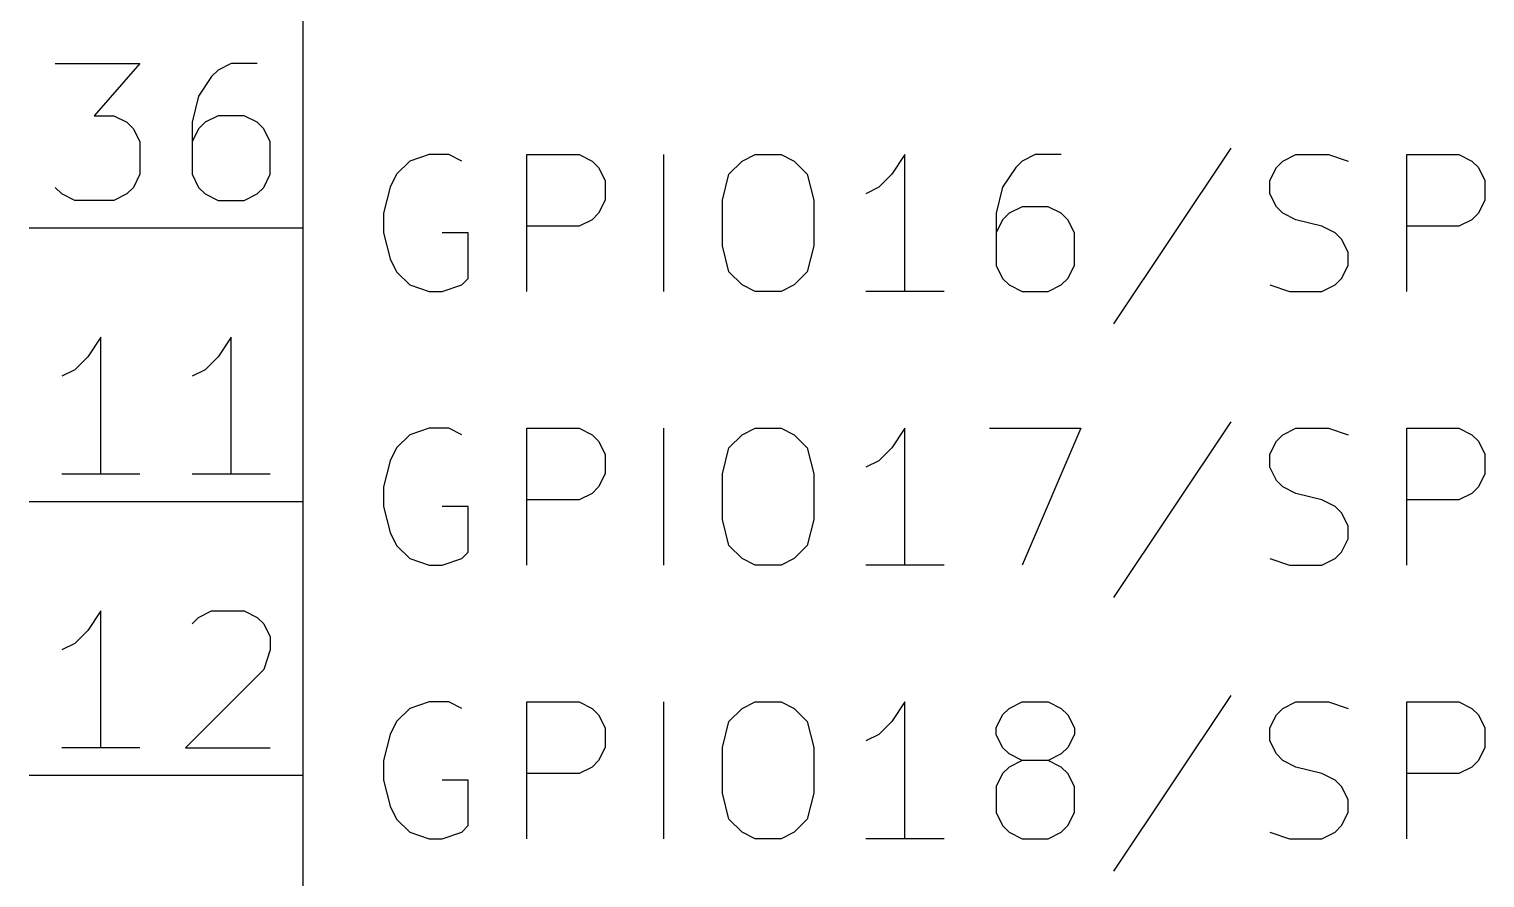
# Model space of a CAD drawing. Extents: x 0.4 to 11.3, y -7.9 to -0.4.
# Drawn here: x 1.45 to 1.982, y -2.887 to -2.577 of the extents above; entities that cross this region are included whole.
import ezdxf

# ---------------------------------------------------------------- set-up
doc = ezdxf.new("R2010")
doc.units = 0
doc.header["$MEASUREMENT"] = 0
for name, color, linetype in [('CYAN2', 4, 'CONTINUOUS'), ('LYELLOW', 51, 'CONTINUOUS'), ('RED2', 1, 'CONTINUOUS'), ('RED3', 11, 'CONTINUOUS')]:
    doc.layers.add(name, color=color, linetype=linetype)

msp = doc.modelspace()

# ---------------------------------------------------------------- linework, layer by layer
at = {"layer": 'CYAN2', "linetype": 'CONTINUOUS'}
for p, q in [((1.88905, -2.62075), (1.84619, -2.68504)), ((1.88905, -2.62075), (1.84619, -2.68504)), ((1.58905, -2.62551), (1.58428, -2.63028)), ((1.58905, -2.62551), (1.58428, -2.63028)), ((1.59619, -2.62313), (1.58905, -2.62551)), ((1.59619, -2.62313), (1.58905, -2.62551)), ((1.60333, -2.62313), (1.59619, -2.62313)), ((1.60333, -2.62313), (1.59619, -2.62313)), ((1.60809, -2.62551), (1.60333, -2.62313)), ((1.60809, -2.62551), (1.60333, -2.62313)), ((1.6319, -2.67313), (1.6319, -2.62313)), ((1.6319, -2.62313), (1.65095, -2.62313)), ((1.6319, -2.67313), (1.6319, -2.62313)), ((1.6319, -2.62313), (1.65095, -2.62313)), ((1.65095, -2.62313), (1.65571, -2.62551)), ((1.65095, -2.62313), (1.65571, -2.62551)), ((1.65571, -2.62551), (1.65809, -2.62789)), ((1.65571, -2.62551), (1.65809, -2.62789)), ((1.6819, -2.67313), (1.6819, -2.62313)), ((1.6819, -2.67313), (1.6819, -2.62313)), ((1.70571, -2.63028), (1.71048, -2.62551)), ((1.70571, -2.63028), (1.71048, -2.62551)), ((1.71048, -2.62551), (1.71524, -2.62313)), ((1.71048, -2.62551), (1.71524, -2.62313)), ((1.71524, -2.62313), (1.72476, -2.62313)), ((1.71524, -2.62313), (1.72476, -2.62313)), ((1.72476, -2.62313), (1.72952, -2.62551)), ((1.72476, -2.62313), (1.72952, -2.62551)), ((1.72952, -2.62551), (1.73428, -2.63028)), ((1.72952, -2.62551), (1.73428, -2.63028)), ((1.77, -2.62313), (1.76524, -2.63028)), ((1.77, -2.62313), (1.76524, -2.63028)), ((1.77, -2.67313), (1.77, -2.62313)), ((1.77, -2.67313), (1.77, -2.62313)), ((1.81286, -2.62551), (1.81048, -2.62789)), ((1.81286, -2.62551), (1.81048, -2.62789)), ((1.81762, -2.62313), (1.81286, -2.62551)), ((1.81762, -2.62313), (1.81286, -2.62551)), ((1.82714, -2.62313), (1.81762, -2.62313)), ((1.82714, -2.62313), (1.81762, -2.62313)), ((1.90571, -2.62789), (1.90809, -2.62551)), ((1.90571, -2.62789), (1.90809, -2.62551)), ((1.90809, -2.62551), (1.91286, -2.62313)), ((1.90809, -2.62551), (1.91286, -2.62313)), ((1.91286, -2.62313), (1.92476, -2.62313)), ((1.91286, -2.62313), (1.92476, -2.62313)), ((1.92476, -2.62313), (1.93191, -2.62551)), ((1.92476, -2.62313), (1.93191, -2.62551)), ((1.95333, -2.67313), (1.95333, -2.62313)), ((1.95333, -2.62313), (1.97238, -2.62313)), ((1.95333, -2.67313), (1.95333, -2.62313)), ((1.95333, -2.62313), (1.97238, -2.62313)), ((1.97238, -2.62313), (1.97714, -2.62551)), ((1.97238, -2.62313), (1.97714, -2.62551)), ((1.97714, -2.62551), (1.97952, -2.62789)), ((1.97714, -2.62551), (1.97952, -2.62789)), ((1.58428, -2.63028), (1.5819, -2.63504)), ((1.58428, -2.63028), (1.5819, -2.63504)), ((1.65809, -2.62789), (1.66047, -2.63265)), ((1.65809, -2.62789), (1.66047, -2.63265)), ((1.66047, -2.63265), (1.66047, -2.6398)), ((1.66047, -2.63265), (1.66047, -2.6398)), ((1.70333, -2.6398), (1.70571, -2.63028)), ((1.70333, -2.6398), (1.70571, -2.63028)), ((1.73428, -2.63028), (1.73667, -2.6398)), ((1.73428, -2.63028), (1.73667, -2.6398)), ((1.76524, -2.63028), (1.76048, -2.63504)), ((1.76524, -2.63028), (1.76048, -2.63504)), ((1.81048, -2.62789), (1.80571, -2.63504)), ((1.81048, -2.62789), (1.80571, -2.63504)), ((1.90333, -2.63265), (1.90571, -2.62789)), ((1.90333, -2.63265), (1.90571, -2.62789)), ((1.90333, -2.63742), (1.90333, -2.63265)), ((1.90333, -2.63742), (1.90333, -2.63265)), ((1.97952, -2.62789), (1.9819, -2.63265)), ((1.97952, -2.62789), (1.9819, -2.63265)), ((1.9819, -2.63265), (1.9819, -2.6398)), ((1.9819, -2.63265), (1.9819, -2.6398)), ((1.5819, -2.63504), (1.57952, -2.64456)), ((1.5819, -2.63504), (1.57952, -2.64456)), ((1.76048, -2.63504), (1.75572, -2.63742)), ((1.76048, -2.63504), (1.75572, -2.63742)), ((1.80571, -2.63504), (1.80333, -2.64456)), ((1.80571, -2.63504), (1.80333, -2.64456)), ((1.90571, -2.64218), (1.90333, -2.63742)), ((1.90571, -2.64218), (1.90333, -2.63742)), ((1.66047, -2.6398), (1.65809, -2.64456)), ((1.66047, -2.6398), (1.65809, -2.64456)), ((1.70333, -2.65646), (1.70333, -2.6398)), ((1.70333, -2.65646), (1.70333, -2.6398)), ((1.73667, -2.6398), (1.73667, -2.65646)), ((1.73667, -2.6398), (1.73667, -2.65646)), ((1.81286, -2.64218), (1.80809, -2.64456)), ((1.81286, -2.64218), (1.80809, -2.64456)), ((1.82238, -2.64218), (1.81286, -2.64218)), ((1.82238, -2.64218), (1.81286, -2.64218)), ((1.82714, -2.64456), (1.82238, -2.64218)), ((1.82714, -2.64456), (1.82238, -2.64218)), ((1.90809, -2.64456), (1.90571, -2.64218)), ((1.90809, -2.64456), (1.90571, -2.64218)), ((1.9819, -2.6398), (1.97952, -2.64456)), ((1.9819, -2.6398), (1.97952, -2.64456)), ((1.57952, -2.64456), (1.57952, -2.6517)), ((1.57952, -2.64456), (1.57952, -2.6517)), ((1.65571, -2.64694), (1.65095, -2.64932)), ((1.65571, -2.64694), (1.65095, -2.64932)), ((1.65809, -2.64456), (1.65571, -2.64694)), ((1.65809, -2.64456), (1.65571, -2.64694)), ((1.80333, -2.64456), (1.80333, -2.66361)), ((1.80333, -2.64456), (1.80333, -2.66361)), ((1.80571, -2.64694), (1.80333, -2.6517)), ((1.80571, -2.64694), (1.80333, -2.6517)), ((1.80809, -2.64456), (1.80571, -2.64694)), ((1.80809, -2.64456), (1.80571, -2.64694)), ((1.82952, -2.64694), (1.82714, -2.64456)), ((1.82952, -2.64694), (1.82714, -2.64456)), ((1.83191, -2.6517), (1.82952, -2.64694)), ((1.83191, -2.6517), (1.82952, -2.64694)), ((1.91286, -2.64694), (1.90809, -2.64456)), ((1.91286, -2.64694), (1.90809, -2.64456)), ((1.92238, -2.64932), (1.91286, -2.64694)), ((1.92238, -2.64932), (1.91286, -2.64694)), ((1.97714, -2.64694), (1.97238, -2.64932)), ((1.97714, -2.64694), (1.97238, -2.64932)), ((1.97952, -2.64456), (1.97714, -2.64694)), ((1.97952, -2.64456), (1.97714, -2.64694)), ((1.57952, -2.6517), (1.5819, -2.66122)), ((1.57952, -2.6517), (1.5819, -2.66122)), ((1.61047, -2.6517), (1.60095, -2.6517)), ((1.61047, -2.6517), (1.60095, -2.6517)), ((1.61047, -2.66837), (1.61047, -2.6517)), ((1.61047, -2.66837), (1.61047, -2.6517)), ((1.65095, -2.64932), (1.6319, -2.64932)), ((1.65095, -2.64932), (1.6319, -2.64932)), ((1.83191, -2.66361), (1.83191, -2.6517)), ((1.83191, -2.66361), (1.83191, -2.6517)), ((1.92714, -2.6517), (1.92238, -2.64932)), ((1.92714, -2.6517), (1.92238, -2.64932)), ((1.92952, -2.65408), (1.92714, -2.6517)), ((1.92952, -2.65408), (1.92714, -2.6517)), ((1.93191, -2.65885), (1.92952, -2.65408)), ((1.93191, -2.65885), (1.92952, -2.65408)), ((1.97238, -2.64932), (1.95333, -2.64932)), ((1.97238, -2.64932), (1.95333, -2.64932)), ((1.70571, -2.66599), (1.70333, -2.65646)), ((1.70571, -2.66599), (1.70333, -2.65646)), ((1.73667, -2.65646), (1.73428, -2.66599)), ((1.73667, -2.65646), (1.73428, -2.66599)), ((1.93191, -2.66361), (1.93191, -2.65885)), ((1.93191, -2.66361), (1.93191, -2.65885)), ((1.5819, -2.66122), (1.58428, -2.66599)), ((1.5819, -2.66122), (1.58428, -2.66599)), ((1.80333, -2.66361), (1.80571, -2.66837)), ((1.80333, -2.66361), (1.80571, -2.66837)), ((1.82952, -2.66837), (1.83191, -2.66361)), ((1.82952, -2.66837), (1.83191, -2.66361)), ((1.92952, -2.66837), (1.93191, -2.66361)), ((1.92952, -2.66837), (1.93191, -2.66361)), ((1.58428, -2.66599), (1.58905, -2.67075)), ((1.58428, -2.66599), (1.58905, -2.67075)), ((1.60809, -2.67075), (1.61047, -2.66837)), ((1.60809, -2.67075), (1.61047, -2.66837)), ((1.71048, -2.67075), (1.70571, -2.66599)), ((1.71048, -2.67075), (1.70571, -2.66599)), ((1.73428, -2.66599), (1.72952, -2.67075)), ((1.73428, -2.66599), (1.72952, -2.67075)), ((1.80571, -2.66837), (1.80809, -2.67075)), ((1.80571, -2.66837), (1.80809, -2.67075)), ((1.82714, -2.67075), (1.82952, -2.66837)), ((1.82714, -2.67075), (1.82952, -2.66837)), ((1.92714, -2.67075), (1.92952, -2.66837)), ((1.92714, -2.67075), (1.92952, -2.66837)), ((1.58905, -2.67075), (1.59619, -2.67313)), ((1.58905, -2.67075), (1.59619, -2.67313)), ((1.59619, -2.67313), (1.60095, -2.67313)), ((1.59619, -2.67313), (1.60095, -2.67313)), ((1.60095, -2.67313), (1.60809, -2.67075)), ((1.60095, -2.67313), (1.60809, -2.67075)), ((1.71524, -2.67313), (1.71048, -2.67075)), ((1.71524, -2.67313), (1.71048, -2.67075)), ((1.72476, -2.67313), (1.71524, -2.67313)), ((1.72476, -2.67313), (1.71524, -2.67313)), ((1.72952, -2.67075), (1.72476, -2.67313)), ((1.72952, -2.67075), (1.72476, -2.67313)), ((1.78429, -2.67313), (1.75572, -2.67313)), ((1.78429, -2.67313), (1.75572, -2.67313)), ((1.80809, -2.67075), (1.81286, -2.67313)), ((1.80809, -2.67075), (1.81286, -2.67313)), ((1.81286, -2.67313), (1.82238, -2.67313)), ((1.81286, -2.67313), (1.82238, -2.67313)), ((1.82238, -2.67313), (1.82714, -2.67075)), ((1.82238, -2.67313), (1.82714, -2.67075)), ((1.90333, -2.67075), (1.91048, -2.67313)), ((1.90333, -2.67075), (1.91048, -2.67313)), ((1.91048, -2.67313), (1.92238, -2.67313)), ((1.91048, -2.67313), (1.92238, -2.67313)), ((1.92238, -2.67313), (1.92714, -2.67075)), ((1.92238, -2.67313), (1.92714, -2.67075)), ((1.59619, -2.72313), (1.58905, -2.72551)), ((1.59619, -2.72313), (1.58905, -2.72551)), ((1.60333, -2.72313), (1.59619, -2.72313)), ((1.60333, -2.72313), (1.59619, -2.72313)), ((1.60809, -2.72551), (1.60333, -2.72313)), ((1.60809, -2.72551), (1.60333, -2.72313)), ((1.6319, -2.77313), (1.6319, -2.72313)), ((1.6319, -2.72313), (1.65095, -2.72313)), ((1.6319, -2.77313), (1.6319, -2.72313)), ((1.6319, -2.72313), (1.65095, -2.72313)), ((1.65095, -2.72313), (1.65571, -2.72551)), ((1.65095, -2.72313), (1.65571, -2.72551)), ((1.6819, -2.77313), (1.6819, -2.72313)), ((1.6819, -2.77313), (1.6819, -2.72313)), ((1.71048, -2.72551), (1.71524, -2.72313)), ((1.71048, -2.72551), (1.71524, -2.72313)), ((1.71524, -2.72313), (1.72476, -2.72313)), ((1.71524, -2.72313), (1.72476, -2.72313)), ((1.72476, -2.72313), (1.72952, -2.72551)), ((1.72476, -2.72313), (1.72952, -2.72551)), ((1.77, -2.72313), (1.76524, -2.73028)), ((1.77, -2.72313), (1.76524, -2.73028)), ((1.77, -2.77313), (1.77, -2.72313)), ((1.77, -2.77313), (1.77, -2.72313)), ((1.80095, -2.72313), (1.83428, -2.72313)), ((1.80095, -2.72313), (1.83428, -2.72313)), ((1.83428, -2.72313), (1.81286, -2.77313)), ((1.83428, -2.72313), (1.81286, -2.77313)), ((1.88905, -2.72075), (1.84619, -2.78504)), ((1.88905, -2.72075), (1.84619, -2.78504)), ((1.90809, -2.72551), (1.91286, -2.72313)), ((1.90809, -2.72551), (1.91286, -2.72313)), ((1.91286, -2.72313), (1.92476, -2.72313)), ((1.91286, -2.72313), (1.92476, -2.72313)), ((1.92476, -2.72313), (1.93191, -2.72551)), ((1.92476, -2.72313), (1.93191, -2.72551)), ((1.95333, -2.77313), (1.95333, -2.72313)), ((1.95333, -2.72313), (1.97238, -2.72313)), ((1.95333, -2.77313), (1.95333, -2.72313)), ((1.95333, -2.72313), (1.97238, -2.72313)), ((1.97238, -2.72313), (1.97714, -2.72551)), ((1.97238, -2.72313), (1.97714, -2.72551)), ((1.58905, -2.72551), (1.58428, -2.73028)), ((1.58905, -2.72551), (1.58428, -2.73028)), ((1.65571, -2.72551), (1.65809, -2.72789)), ((1.65571, -2.72551), (1.65809, -2.72789)), ((1.65809, -2.72789), (1.66047, -2.73265)), ((1.65809, -2.72789), (1.66047, -2.73265)), ((1.70571, -2.73028), (1.71048, -2.72551)), ((1.70571, -2.73028), (1.71048, -2.72551)), ((1.72952, -2.72551), (1.73428, -2.73028)), ((1.72952, -2.72551), (1.73428, -2.73028)), ((1.90333, -2.73265), (1.90571, -2.72789)), ((1.90333, -2.73265), (1.90571, -2.72789)), ((1.90571, -2.72789), (1.90809, -2.72551)), ((1.90571, -2.72789), (1.90809, -2.72551)), ((1.97714, -2.72551), (1.97952, -2.72789)), ((1.97714, -2.72551), (1.97952, -2.72789)), ((1.97952, -2.72789), (1.9819, -2.73265)), ((1.97952, -2.72789), (1.9819, -2.73265)), ((1.58428, -2.73028), (1.5819, -2.73504)), ((1.58428, -2.73028), (1.5819, -2.73504)), ((1.66047, -2.73265), (1.66047, -2.7398)), ((1.66047, -2.73265), (1.66047, -2.7398)), ((1.70333, -2.7398), (1.70571, -2.73028)), ((1.70333, -2.7398), (1.70571, -2.73028)), ((1.73428, -2.73028), (1.73667, -2.7398)), ((1.73428, -2.73028), (1.73667, -2.7398)), ((1.76524, -2.73028), (1.76048, -2.73504)), ((1.76524, -2.73028), (1.76048, -2.73504)), ((1.90333, -2.73742), (1.90333, -2.73265)), ((1.90333, -2.73742), (1.90333, -2.73265)), ((1.9819, -2.73265), (1.9819, -2.7398)), ((1.9819, -2.73265), (1.9819, -2.7398)), ((1.5819, -2.73504), (1.57952, -2.74456)), ((1.5819, -2.73504), (1.57952, -2.74456)), ((1.76048, -2.73504), (1.75572, -2.73742)), ((1.76048, -2.73504), (1.75572, -2.73742)), ((1.90571, -2.74218), (1.90333, -2.73742)), ((1.90571, -2.74218), (1.90333, -2.73742)), ((1.57952, -2.74456), (1.57952, -2.7517)), ((1.57952, -2.74456), (1.57952, -2.7517)), ((1.65809, -2.74456), (1.65571, -2.74694)), ((1.65809, -2.74456), (1.65571, -2.74694)), ((1.66047, -2.7398), (1.65809, -2.74456)), ((1.66047, -2.7398), (1.65809, -2.74456)), ((1.70333, -2.75646), (1.70333, -2.7398)), ((1.70333, -2.75646), (1.70333, -2.7398)), ((1.73667, -2.7398), (1.73667, -2.75646)), ((1.73667, -2.7398), (1.73667, -2.75646)), ((1.90809, -2.74456), (1.90571, -2.74218)), ((1.90809, -2.74456), (1.90571, -2.74218)), ((1.91286, -2.74694), (1.90809, -2.74456)), ((1.91286, -2.74694), (1.90809, -2.74456)), ((1.97952, -2.74456), (1.97714, -2.74694)), ((1.97952, -2.74456), (1.97714, -2.74694)), ((1.9819, -2.7398), (1.97952, -2.74456)), ((1.9819, -2.7398), (1.97952, -2.74456)), ((1.65095, -2.74932), (1.6319, -2.74932)), ((1.65095, -2.74932), (1.6319, -2.74932)), ((1.65571, -2.74694), (1.65095, -2.74932)), ((1.65571, -2.74694), (1.65095, -2.74932)), ((1.92238, -2.74932), (1.91286, -2.74694)), ((1.92238, -2.74932), (1.91286, -2.74694)), ((1.92714, -2.7517), (1.92238, -2.74932)), ((1.92714, -2.7517), (1.92238, -2.74932)), ((1.97238, -2.74932), (1.95333, -2.74932)), ((1.97238, -2.74932), (1.95333, -2.74932)), ((1.97714, -2.74694), (1.97238, -2.74932)), ((1.97714, -2.74694), (1.97238, -2.74932)), ((1.57952, -2.7517), (1.5819, -2.76122)), ((1.57952, -2.7517), (1.5819, -2.76122)), ((1.61047, -2.7517), (1.60095, -2.7517)), ((1.61047, -2.7517), (1.60095, -2.7517)), ((1.61047, -2.76837), (1.61047, -2.7517)), ((1.61047, -2.76837), (1.61047, -2.7517)), ((1.92952, -2.75408), (1.92714, -2.7517)), ((1.92952, -2.75408), (1.92714, -2.7517)), ((1.93191, -2.75885), (1.92952, -2.75408)), ((1.93191, -2.75885), (1.92952, -2.75408)), ((1.70571, -2.76599), (1.70333, -2.75646)), ((1.70571, -2.76599), (1.70333, -2.75646)), ((1.73667, -2.75646), (1.73428, -2.76599)), ((1.73667, -2.75646), (1.73428, -2.76599)), ((1.93191, -2.76361), (1.93191, -2.75885)), ((1.93191, -2.76361), (1.93191, -2.75885)), ((1.5819, -2.76122), (1.58428, -2.76599)), ((1.5819, -2.76122), (1.58428, -2.76599)), ((1.92952, -2.76837), (1.93191, -2.76361)), ((1.92952, -2.76837), (1.93191, -2.76361)), ((1.58428, -2.76599), (1.58905, -2.77075)), ((1.58428, -2.76599), (1.58905, -2.77075)), ((1.58905, -2.77075), (1.59619, -2.77313)), ((1.58905, -2.77075), (1.59619, -2.77313)), ((1.60095, -2.77313), (1.60809, -2.77075)), ((1.60095, -2.77313), (1.60809, -2.77075)), ((1.60809, -2.77075), (1.61047, -2.76837)), ((1.60809, -2.77075), (1.61047, -2.76837)), ((1.71048, -2.77075), (1.70571, -2.76599)), ((1.71048, -2.77075), (1.70571, -2.76599)), ((1.71524, -2.77313), (1.71048, -2.77075)), ((1.71524, -2.77313), (1.71048, -2.77075)), ((1.72952, -2.77075), (1.72476, -2.77313)), ((1.72952, -2.77075), (1.72476, -2.77313)), ((1.73428, -2.76599), (1.72952, -2.77075)), ((1.73428, -2.76599), (1.72952, -2.77075)), ((1.90333, -2.77075), (1.91048, -2.77313)), ((1.90333, -2.77075), (1.91048, -2.77313)), ((1.92238, -2.77313), (1.92714, -2.77075)), ((1.92238, -2.77313), (1.92714, -2.77075)), ((1.92714, -2.77075), (1.92952, -2.76837)), ((1.92714, -2.77075), (1.92952, -2.76837)), ((1.59619, -2.77313), (1.60095, -2.77313)), ((1.59619, -2.77313), (1.60095, -2.77313)), ((1.72476, -2.77313), (1.71524, -2.77313)), ((1.72476, -2.77313), (1.71524, -2.77313)), ((1.78429, -2.77313), (1.75572, -2.77313)), ((1.78429, -2.77313), (1.75572, -2.77313)), ((1.91048, -2.77313), (1.92238, -2.77313)), ((1.91048, -2.77313), (1.92238, -2.77313)), ((1.59619, -2.82313), (1.58905, -2.82551)), ((1.59619, -2.82313), (1.58905, -2.82551)), ((1.60333, -2.82313), (1.59619, -2.82313)), ((1.60333, -2.82313), (1.59619, -2.82313)), ((1.60809, -2.82551), (1.60333, -2.82313)), ((1.60809, -2.82551), (1.60333, -2.82313)), ((1.6319, -2.87313), (1.6319, -2.82313)), ((1.6319, -2.82313), (1.65095, -2.82313)), ((1.6319, -2.87313), (1.6319, -2.82313)), ((1.6319, -2.82313), (1.65095, -2.82313)), ((1.65095, -2.82313), (1.65571, -2.82551)), ((1.65095, -2.82313), (1.65571, -2.82551)), ((1.6819, -2.87313), (1.6819, -2.82313)), ((1.6819, -2.87313), (1.6819, -2.82313)), ((1.71048, -2.82551), (1.71524, -2.82313)), ((1.71048, -2.82551), (1.71524, -2.82313)), ((1.71524, -2.82313), (1.72476, -2.82313)), ((1.71524, -2.82313), (1.72476, -2.82313)), ((1.72476, -2.82313), (1.72952, -2.82551)), ((1.72476, -2.82313), (1.72952, -2.82551)), ((1.77, -2.82313), (1.76524, -2.83028)), ((1.77, -2.82313), (1.76524, -2.83028)), ((1.77, -2.87313), (1.77, -2.82313)), ((1.77, -2.87313), (1.77, -2.82313)), ((1.80809, -2.82551), (1.81286, -2.82313)), ((1.80809, -2.82551), (1.81286, -2.82313)), ((1.81286, -2.82313), (1.82238, -2.82313)), ((1.81286, -2.82313), (1.82238, -2.82313)), ((1.82238, -2.82313), (1.82714, -2.82551)), ((1.82238, -2.82313), (1.82714, -2.82551)), ((1.88905, -2.82075), (1.84619, -2.88504)), ((1.88905, -2.82075), (1.84619, -2.88504)), ((1.90809, -2.82551), (1.91286, -2.82313)), ((1.90809, -2.82551), (1.91286, -2.82313)), ((1.91286, -2.82313), (1.92476, -2.82313)), ((1.91286, -2.82313), (1.92476, -2.82313)), ((1.92476, -2.82313), (1.93191, -2.82551)), ((1.92476, -2.82313), (1.93191, -2.82551)), ((1.95333, -2.87313), (1.95333, -2.82313)), ((1.95333, -2.82313), (1.97238, -2.82313)), ((1.95333, -2.87313), (1.95333, -2.82313)), ((1.95333, -2.82313), (1.97238, -2.82313)), ((1.97238, -2.82313), (1.97714, -2.82551)), ((1.97238, -2.82313), (1.97714, -2.82551)), ((1.58905, -2.82551), (1.58428, -2.83028)), ((1.58905, -2.82551), (1.58428, -2.83028)), ((1.65571, -2.82551), (1.65809, -2.82789)), ((1.65571, -2.82551), (1.65809, -2.82789)), ((1.65809, -2.82789), (1.66047, -2.83265)), ((1.65809, -2.82789), (1.66047, -2.83265)), ((1.70571, -2.83028), (1.71048, -2.82551)), ((1.70571, -2.83028), (1.71048, -2.82551)), ((1.72952, -2.82551), (1.73428, -2.83028)), ((1.72952, -2.82551), (1.73428, -2.83028)), ((1.80333, -2.83265), (1.80571, -2.82789)), ((1.80333, -2.83265), (1.80571, -2.82789)), ((1.80571, -2.82789), (1.80809, -2.82551)), ((1.80571, -2.82789), (1.80809, -2.82551)), ((1.82714, -2.82551), (1.82952, -2.82789)), ((1.82714, -2.82551), (1.82952, -2.82789)), ((1.82952, -2.82789), (1.83191, -2.83265)), ((1.82952, -2.82789), (1.83191, -2.83265)), ((1.90333, -2.83265), (1.90571, -2.82789)), ((1.90333, -2.83265), (1.90571, -2.82789)), ((1.90571, -2.82789), (1.90809, -2.82551)), ((1.90571, -2.82789), (1.90809, -2.82551)), ((1.97714, -2.82551), (1.97952, -2.82789)), ((1.97714, -2.82551), (1.97952, -2.82789)), ((1.97952, -2.82789), (1.9819, -2.83265)), ((1.97952, -2.82789), (1.9819, -2.83265)), ((1.58428, -2.83028), (1.5819, -2.83504)), ((1.58428, -2.83028), (1.5819, -2.83504)), ((1.66047, -2.83265), (1.66047, -2.8398)), ((1.66047, -2.83265), (1.66047, -2.8398)), ((1.70333, -2.8398), (1.70571, -2.83028)), ((1.70333, -2.8398), (1.70571, -2.83028)), ((1.73428, -2.83028), (1.73667, -2.8398)), ((1.73428, -2.83028), (1.73667, -2.8398)), ((1.76524, -2.83028), (1.76048, -2.83504)), ((1.76524, -2.83028), (1.76048, -2.83504)), ((1.80333, -2.83504), (1.80333, -2.83265)), ((1.80333, -2.83504), (1.80333, -2.83265)), ((1.83191, -2.83265), (1.83191, -2.83504)), ((1.83191, -2.83265), (1.83191, -2.83504)), ((1.90333, -2.83742), (1.90333, -2.83265)), ((1.90333, -2.83742), (1.90333, -2.83265)), ((1.9819, -2.83265), (1.9819, -2.8398)), ((1.9819, -2.83265), (1.9819, -2.8398)), ((1.5819, -2.83504), (1.57952, -2.84456)), ((1.5819, -2.83504), (1.57952, -2.84456)), ((1.66047, -2.8398), (1.65809, -2.84456)), ((1.66047, -2.8398), (1.65809, -2.84456)), ((1.70333, -2.85646), (1.70333, -2.8398)), ((1.70333, -2.85646), (1.70333, -2.8398)), ((1.73667, -2.8398), (1.73667, -2.85646)), ((1.73667, -2.8398), (1.73667, -2.85646)), ((1.76048, -2.83504), (1.75572, -2.83742)), ((1.76048, -2.83504), (1.75572, -2.83742)), ((1.80571, -2.8398), (1.80333, -2.83504)), ((1.80571, -2.8398), (1.80333, -2.83504)), ((1.80809, -2.84218), (1.80571, -2.8398)), ((1.80809, -2.84218), (1.80571, -2.8398)), ((1.82952, -2.8398), (1.82714, -2.84218)), ((1.82952, -2.8398), (1.82714, -2.84218)), ((1.83191, -2.83504), (1.82952, -2.8398)), ((1.83191, -2.83504), (1.82952, -2.8398)), ((1.90571, -2.84218), (1.90333, -2.83742)), ((1.90571, -2.84218), (1.90333, -2.83742)), ((1.9819, -2.8398), (1.97952, -2.84456)), ((1.9819, -2.8398), (1.97952, -2.84456)), ((1.57952, -2.84456), (1.57952, -2.8517)), ((1.57952, -2.84456), (1.57952, -2.8517)), ((1.65809, -2.84456), (1.65571, -2.84694)), ((1.65809, -2.84456), (1.65571, -2.84694)), ((1.81286, -2.84456), (1.80809, -2.84218)), ((1.81286, -2.84456), (1.80809, -2.84218)), ((1.81286, -2.84456), (1.80809, -2.84694)), ((1.81286, -2.84456), (1.80809, -2.84694)), ((1.82238, -2.84456), (1.81286, -2.84456)), ((1.82238, -2.84456), (1.81286, -2.84456)), ((1.82714, -2.84218), (1.82238, -2.84456)), ((1.82714, -2.84218), (1.82238, -2.84456)), ((1.82714, -2.84694), (1.82238, -2.84456)), ((1.82714, -2.84694), (1.82238, -2.84456)), ((1.90809, -2.84456), (1.90571, -2.84218)), ((1.90809, -2.84456), (1.90571, -2.84218)), ((1.91286, -2.84694), (1.90809, -2.84456)), ((1.91286, -2.84694), (1.90809, -2.84456)), ((1.97952, -2.84456), (1.97714, -2.84694)), ((1.97952, -2.84456), (1.97714, -2.84694)), ((1.65095, -2.84932), (1.6319, -2.84932)), ((1.65095, -2.84932), (1.6319, -2.84932)), ((1.65571, -2.84694), (1.65095, -2.84932)), ((1.65571, -2.84694), (1.65095, -2.84932)), ((1.80571, -2.84932), (1.80333, -2.85408)), ((1.80571, -2.84932), (1.80333, -2.85408)), ((1.80809, -2.84694), (1.80571, -2.84932)), ((1.80809, -2.84694), (1.80571, -2.84932)), ((1.82952, -2.84932), (1.82714, -2.84694)), ((1.82952, -2.84932), (1.82714, -2.84694)), ((1.83191, -2.85408), (1.82952, -2.84932)), ((1.83191, -2.85408), (1.82952, -2.84932)), ((1.92238, -2.84932), (1.91286, -2.84694)), ((1.92238, -2.84932), (1.91286, -2.84694)), ((1.92714, -2.8517), (1.92238, -2.84932)), ((1.92714, -2.8517), (1.92238, -2.84932)), ((1.97238, -2.84932), (1.95333, -2.84932)), ((1.97238, -2.84932), (1.95333, -2.84932)), ((1.97714, -2.84694), (1.97238, -2.84932)), ((1.97714, -2.84694), (1.97238, -2.84932)), ((1.57952, -2.8517), (1.5819, -2.86122)), ((1.57952, -2.8517), (1.5819, -2.86122)), ((1.61047, -2.8517), (1.60095, -2.8517)), ((1.61047, -2.8517), (1.60095, -2.8517)), ((1.61047, -2.86837), (1.61047, -2.8517)), ((1.61047, -2.86837), (1.61047, -2.8517)), ((1.80333, -2.85408), (1.80333, -2.86361)), ((1.80333, -2.85408), (1.80333, -2.86361)), ((1.83191, -2.86361), (1.83191, -2.85408)), ((1.83191, -2.86361), (1.83191, -2.85408)), ((1.92952, -2.85408), (1.92714, -2.8517)), ((1.92952, -2.85408), (1.92714, -2.8517)), ((1.93191, -2.85885), (1.92952, -2.85408)), ((1.93191, -2.85885), (1.92952, -2.85408)), ((1.5819, -2.86122), (1.58428, -2.86599)), ((1.5819, -2.86122), (1.58428, -2.86599)), ((1.70571, -2.86599), (1.70333, -2.85646)), ((1.70571, -2.86599), (1.70333, -2.85646)), ((1.73667, -2.85646), (1.73428, -2.86599)), ((1.73667, -2.85646), (1.73428, -2.86599)), ((1.93191, -2.86361), (1.93191, -2.85885)), ((1.93191, -2.86361), (1.93191, -2.85885)), ((1.58428, -2.86599), (1.58905, -2.87075)), ((1.58428, -2.86599), (1.58905, -2.87075)), ((1.71048, -2.87075), (1.70571, -2.86599)), ((1.71048, -2.87075), (1.70571, -2.86599)), ((1.73428, -2.86599), (1.72952, -2.87075)), ((1.73428, -2.86599), (1.72952, -2.87075)), ((1.80333, -2.86361), (1.80571, -2.86837)), ((1.80333, -2.86361), (1.80571, -2.86837)), ((1.82952, -2.86837), (1.83191, -2.86361)), ((1.82952, -2.86837), (1.83191, -2.86361)), ((1.92952, -2.86837), (1.93191, -2.86361)), ((1.92952, -2.86837), (1.93191, -2.86361)), ((1.58905, -2.87075), (1.59619, -2.87313)), ((1.58905, -2.87075), (1.59619, -2.87313)), ((1.60095, -2.87313), (1.60809, -2.87075)), ((1.60095, -2.87313), (1.60809, -2.87075)), ((1.60809, -2.87075), (1.61047, -2.86837)), ((1.60809, -2.87075), (1.61047, -2.86837)), ((1.71524, -2.87313), (1.71048, -2.87075)), ((1.71524, -2.87313), (1.71048, -2.87075)), ((1.72952, -2.87075), (1.72476, -2.87313)), ((1.72952, -2.87075), (1.72476, -2.87313)), ((1.80571, -2.86837), (1.80809, -2.87075)), ((1.80571, -2.86837), (1.80809, -2.87075)), ((1.80809, -2.87075), (1.81286, -2.87313)), ((1.80809, -2.87075), (1.81286, -2.87313)), ((1.82238, -2.87313), (1.82714, -2.87075)), ((1.82238, -2.87313), (1.82714, -2.87075)), ((1.82714, -2.87075), (1.82952, -2.86837)), ((1.82714, -2.87075), (1.82952, -2.86837)), ((1.90333, -2.87075), (1.91048, -2.87313)), ((1.90333, -2.87075), (1.91048, -2.87313)), ((1.92238, -2.87313), (1.92714, -2.87075)), ((1.92238, -2.87313), (1.92714, -2.87075)), ((1.92714, -2.87075), (1.92952, -2.86837)), ((1.92714, -2.87075), (1.92952, -2.86837)), ((1.59619, -2.87313), (1.60095, -2.87313)), ((1.59619, -2.87313), (1.60095, -2.87313)), ((1.72476, -2.87313), (1.71524, -2.87313)), ((1.72476, -2.87313), (1.71524, -2.87313)), ((1.78429, -2.87313), (1.75572, -2.87313)), ((1.78429, -2.87313), (1.75572, -2.87313)), ((1.81286, -2.87313), (1.82238, -2.87313)), ((1.81286, -2.87313), (1.82238, -2.87313)), ((1.91048, -2.87313), (1.92238, -2.87313)), ((1.91048, -2.87313), (1.92238, -2.87313))]:
    msp.add_line(p, q, dxfattribs=at)
at = {"layer": 'LYELLOW', "linetype": 'CONTINUOUS'}
msp.add_line((1.55, -1.95), (1.55, -3.95), dxfattribs=at)
at = {"layer": 'RED2', "linetype": 'CONTINUOUS'}
for p, q in [((1.55, -1.95), (1.55, -3.95)), ((1.55, -2.65), (1.45, -2.65)), ((1.55, -2.65), (1.45, -2.65)), ((1.55, -2.75), (1.45, -2.75)), ((1.55, -2.75), (1.45, -2.75)), ((1.55, -2.85), (1.45, -2.85)), ((1.55, -2.85), (1.45, -2.85))]:
    msp.add_line(p, q, dxfattribs=at)
at = {"layer": 'RED3', "linetype": 'CONTINUOUS'}
for p, q in [((1.45952, -2.58988), (1.49048, -2.58988)), ((1.45952, -2.58988), (1.49048, -2.58988)), ((1.49048, -2.58988), (1.47381, -2.60893)), ((1.49048, -2.58988), (1.47381, -2.60893)), ((1.52381, -2.58988), (1.51905, -2.59226)), ((1.52381, -2.58988), (1.51905, -2.59226)), ((1.53333, -2.58988), (1.52381, -2.58988)), ((1.53333, -2.58988), (1.52381, -2.58988)), ((1.51667, -2.59464), (1.5119, -2.60178)), ((1.51667, -2.59464), (1.5119, -2.60178)), ((1.51905, -2.59226), (1.51667, -2.59464)), ((1.51905, -2.59226), (1.51667, -2.59464)), ((1.5119, -2.60178), (1.50952, -2.61131)), ((1.5119, -2.60178), (1.50952, -2.61131)), ((1.47381, -2.60893), (1.48095, -2.60893)), ((1.47381, -2.60893), (1.48095, -2.60893)), ((1.48095, -2.60893), (1.48571, -2.61131)), ((1.48095, -2.60893), (1.48571, -2.61131)), ((1.48571, -2.61131), (1.48809, -2.61369)), ((1.48571, -2.61131), (1.48809, -2.61369)), ((1.50952, -2.61131), (1.50952, -2.63035)), ((1.50952, -2.61131), (1.50952, -2.63035)), ((1.51428, -2.61131), (1.5119, -2.61369)), ((1.51428, -2.61131), (1.5119, -2.61369)), ((1.51905, -2.60893), (1.51428, -2.61131)), ((1.51905, -2.60893), (1.51428, -2.61131)), ((1.52857, -2.60893), (1.51905, -2.60893)), ((1.52857, -2.60893), (1.51905, -2.60893)), ((1.53333, -2.61131), (1.52857, -2.60893)), ((1.53333, -2.61131), (1.52857, -2.60893)), ((1.53571, -2.61369), (1.53333, -2.61131)), ((1.53571, -2.61369), (1.53333, -2.61131)), ((1.48809, -2.61369), (1.49048, -2.61845)), ((1.48809, -2.61369), (1.49048, -2.61845)), ((1.5119, -2.61369), (1.50952, -2.61845)), ((1.5119, -2.61369), (1.50952, -2.61845)), ((1.53809, -2.61845), (1.53571, -2.61369)), ((1.53809, -2.61845), (1.53571, -2.61369)), ((1.49048, -2.61845), (1.49048, -2.63035)), ((1.49048, -2.61845), (1.49048, -2.63035)), ((1.53809, -2.63035), (1.53809, -2.61845)), ((1.53809, -2.63035), (1.53809, -2.61845)), ((1.49048, -2.63035), (1.48809, -2.63512)), ((1.49048, -2.63035), (1.48809, -2.63512)), ((1.50952, -2.63035), (1.5119, -2.63512)), ((1.50952, -2.63035), (1.5119, -2.63512)), ((1.53571, -2.63512), (1.53809, -2.63035)), ((1.53571, -2.63512), (1.53809, -2.63035)), ((1.46191, -2.6375), (1.45952, -2.63512)), ((1.46191, -2.6375), (1.45952, -2.63512)), ((1.46667, -2.63988), (1.46191, -2.6375)), ((1.46667, -2.63988), (1.46191, -2.6375)), ((1.48571, -2.6375), (1.48095, -2.63988)), ((1.48571, -2.6375), (1.48095, -2.63988)), ((1.48809, -2.63512), (1.48571, -2.6375)), ((1.48809, -2.63512), (1.48571, -2.6375)), ((1.5119, -2.63512), (1.51428, -2.6375)), ((1.5119, -2.63512), (1.51428, -2.6375)), ((1.51428, -2.6375), (1.51905, -2.63988)), ((1.51428, -2.6375), (1.51905, -2.63988)), ((1.52857, -2.63988), (1.53333, -2.6375)), ((1.52857, -2.63988), (1.53333, -2.6375)), ((1.53333, -2.6375), (1.53571, -2.63512)), ((1.53333, -2.6375), (1.53571, -2.63512)), ((1.48095, -2.63988), (1.46667, -2.63988)), ((1.48095, -2.63988), (1.46667, -2.63988)), ((1.51905, -2.63988), (1.52857, -2.63988)), ((1.51905, -2.63988), (1.52857, -2.63988)), ((1.47619, -2.68988), (1.47143, -2.69702)), ((1.47619, -2.68988), (1.47143, -2.69702)), ((1.47619, -2.73988), (1.47619, -2.68988)), ((1.47619, -2.73988), (1.47619, -2.68988)), ((1.52381, -2.68988), (1.51905, -2.69702)), ((1.52381, -2.68988), (1.51905, -2.69702)), ((1.52381, -2.73988), (1.52381, -2.68988)), ((1.52381, -2.73988), (1.52381, -2.68988)), ((1.46667, -2.70178), (1.46191, -2.70417)), ((1.46667, -2.70178), (1.46191, -2.70417)), ((1.47143, -2.69702), (1.46667, -2.70178)), ((1.47143, -2.69702), (1.46667, -2.70178)), ((1.51428, -2.70178), (1.50952, -2.70417)), ((1.51428, -2.70178), (1.50952, -2.70417)), ((1.51905, -2.69702), (1.51428, -2.70178)), ((1.51905, -2.69702), (1.51428, -2.70178)), ((1.49048, -2.73988), (1.46191, -2.73988)), ((1.49048, -2.73988), (1.46191, -2.73988)), ((1.53809, -2.73988), (1.50952, -2.73988)), ((1.53809, -2.73988), (1.50952, -2.73988)), ((1.47619, -2.78988), (1.47143, -2.79702)), ((1.47619, -2.78988), (1.47143, -2.79702)), ((1.47619, -2.83988), (1.47619, -2.78988)), ((1.47619, -2.83988), (1.47619, -2.78988)), ((1.50952, -2.79464), (1.5119, -2.79226)), ((1.50952, -2.79464), (1.5119, -2.79226)), ((1.5119, -2.79226), (1.51667, -2.78988)), ((1.5119, -2.79226), (1.51667, -2.78988)), ((1.51667, -2.78988), (1.52857, -2.78988)), ((1.51667, -2.78988), (1.52857, -2.78988)), ((1.52857, -2.78988), (1.53333, -2.79226)), ((1.52857, -2.78988), (1.53333, -2.79226)), ((1.53333, -2.79226), (1.53571, -2.79464)), ((1.53333, -2.79226), (1.53571, -2.79464)), ((1.47143, -2.79702), (1.46667, -2.80178)), ((1.47143, -2.79702), (1.46667, -2.80178)), ((1.53571, -2.79464), (1.53809, -2.7994)), ((1.53571, -2.79464), (1.53809, -2.7994)), ((1.46667, -2.80178), (1.46191, -2.80417)), ((1.46667, -2.80178), (1.46191, -2.80417)), ((1.53809, -2.7994), (1.53809, -2.80417)), ((1.53809, -2.7994), (1.53809, -2.80417)), ((1.53809, -2.80417), (1.53571, -2.81131)), ((1.53809, -2.80417), (1.53571, -2.81131)), ((1.53571, -2.81131), (1.50714, -2.83988)), ((1.53571, -2.81131), (1.50714, -2.83988)), ((1.49048, -2.83988), (1.46191, -2.83988)), ((1.49048, -2.83988), (1.46191, -2.83988)), ((1.50714, -2.83988), (1.53809, -2.83988)), ((1.50714, -2.83988), (1.53809, -2.83988))]:
    msp.add_line(p, q, dxfattribs=at)

doc.saveas('drawing.dxf')
